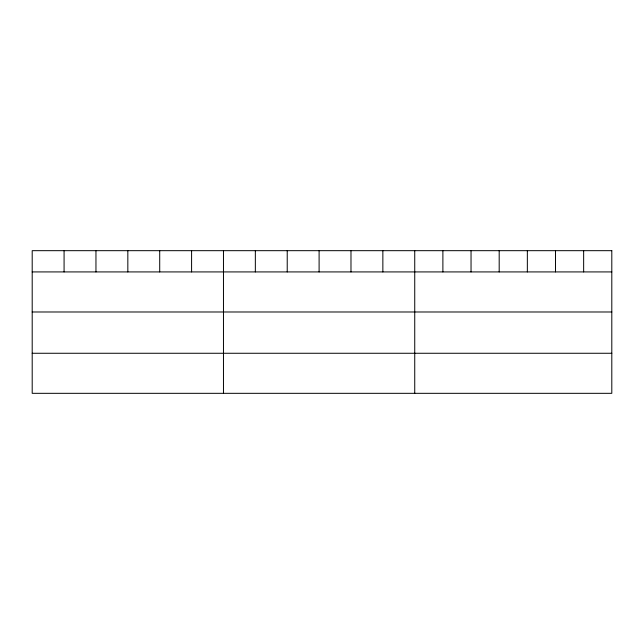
<?xml version="1.0" encoding="UTF-8"?>
<svg xmlns="http://www.w3.org/2000/svg" width="644" height="644" viewBox="0 0 644 644"><rect width="100%" height="100%" fill="white"/><g stroke="black" fill="none" stroke-linecap="round" stroke-linejoin="round"><path stroke-width="0.97" d="M32.2 271.921L611.8 271.921M32.2 311.986L611.8 311.986M32.2 353.266L611.8 353.266M583.649 250.677L583.649 271.921M555.498 250.677L555.498 271.921M527.347 250.677L527.347 271.921M499.189 250.677L499.189 271.921M471.038 250.677L471.038 271.921M442.887 250.677L442.887 271.921M414.736 250.677L414.736 393.323M382.858 250.677L382.858 271.921M350.98 250.677L350.98 271.921M319.102 250.677L319.102 271.921M287.224 250.677L287.224 271.921M255.346 250.677L255.346 271.921M223.468 250.677L223.468 393.323M191.59 250.677L191.59 271.921M159.712 250.677L159.712 271.921M127.834 250.677L127.834 271.921M95.956 250.677L95.956 271.921M64.078 250.677L64.078 271.921M611.8 250.677L32.2 250.677L32.2 393.323L611.8 393.323L611.8 250.677"/></g></svg>
